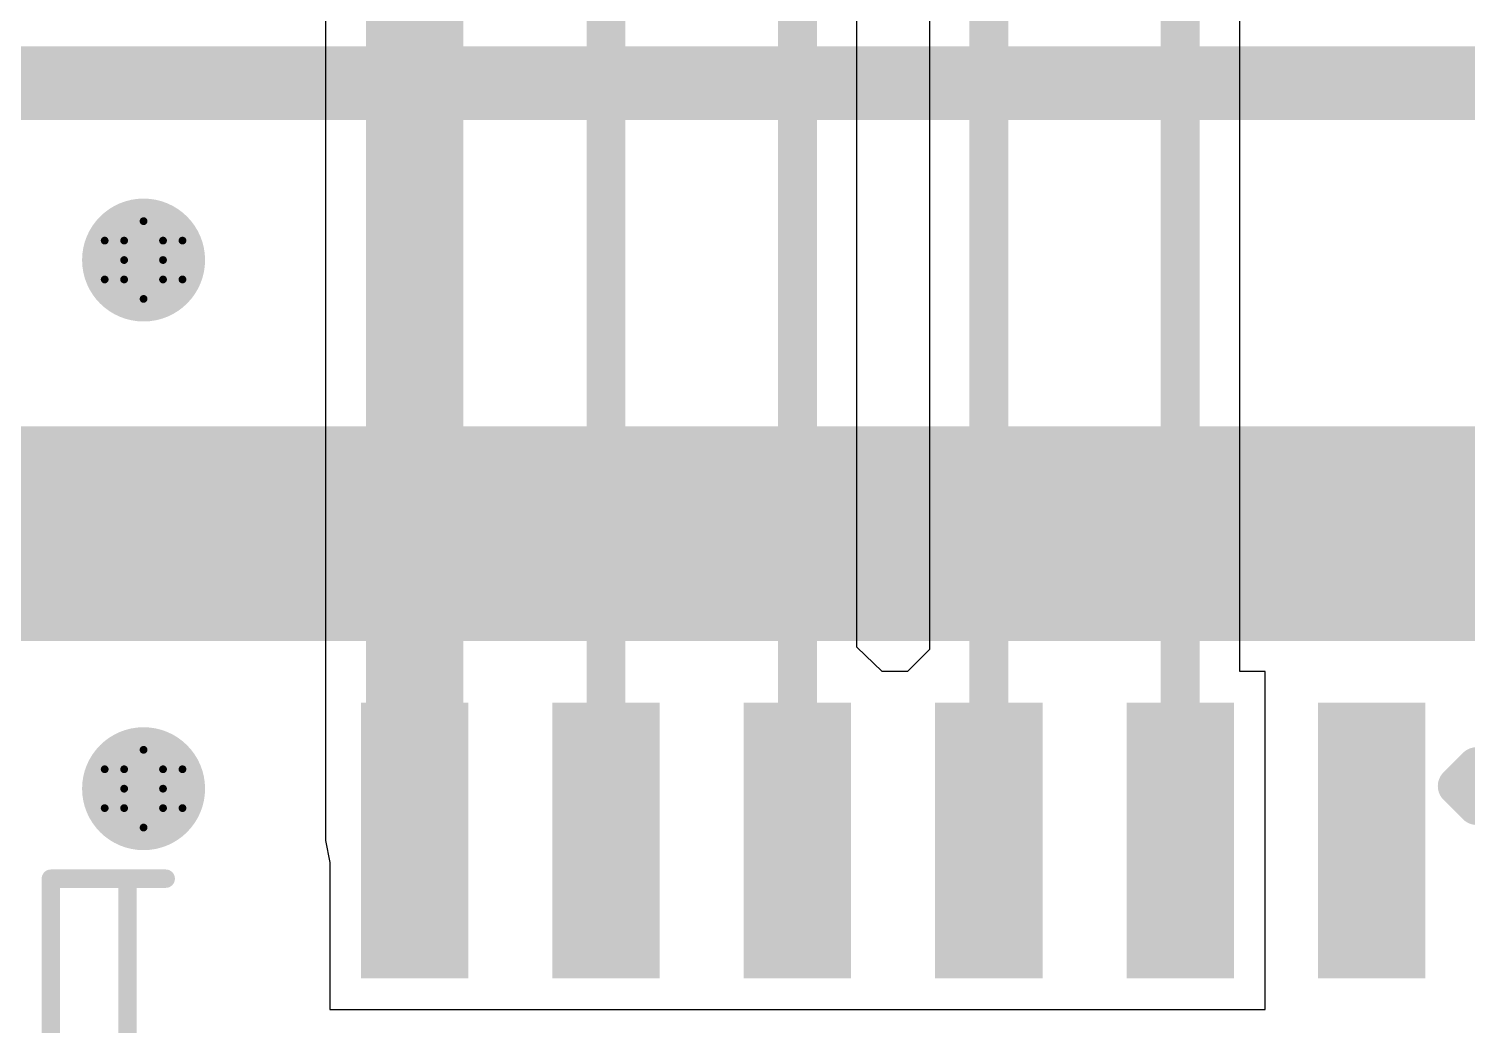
# Model space of a CAD drawing. Header units: inches. Extents: x -3 to 177, y -3 to 61.
# Drawn here: x 4.36 to 13.75, y 1.25 to 7.76 of the extents above; entities that cross this region are included whole.
import ezdxf

# ---------------------------------------------------------------- set-up
doc = ezdxf.new("R2010")
doc.units = ezdxf.units.IN
for name, color, linetype in [('Bottom Layer', 5, 'Continuous'), ('Bottom Overlay', 54, 'Continuous'), ('Bottom Paste', 16, 'Continuous'), ('Bottom Solder', 6, 'Continuous'), ('Drill Drawing', 1, 'Continuous'), ('Top Layer', 1, 'Continuous'), ('Top Solder', 216, 'Continuous'), ('Via Holes', 16, 'Continuous')]:
    doc.layers.add(name, color=color, linetype=linetype)

# ---------------------------------------------------------------- blocks, each defined once
blk = doc.blocks.new('SM06B_GHS_TB_LF__SN__B_10')
at = {"layer": 'Bottom Layer'}
for points in [[(-3.4254694, -0.8994266999999999), (-2.8254706, -0.8994266999999999), (-2.8254706, -2.5994233), (-3.4254694, -2.5994233)], [(-2.1755354, -0.8994266999999999), (-1.5755366, -0.8994266999999999), (-1.5755366, -2.5994233), (-2.1755354, -2.5994233)], [(-0.9253473999999999, -0.8994266999999999), (-0.3253486, -0.8994266999999999), (-0.3253486, -2.5994233), (-0.9253473999999999, -2.5994233)], [(0.3245866, -0.8994266999999999), (0.9245854, -0.8994266999999999), (0.9245854, -2.5994233), (0.3245866, -2.5994233)], [(1.5745206, -0.8994266999999999), (2.1745194, -0.8994266999999999), (2.1745194, -2.5994233), (1.5745206, -2.5994233)], [(2.8244546, -0.8994266999999999), (3.4244534, -0.8994266999999999), (3.4244534, -2.5994233), (2.8244546, -2.5994233)]]:
    blk.add_hatch(color=5, dxfattribs=at).paths.add_polyline_path(points)
at = {"layer": 'Bottom Paste'}
for points in [[(-3.4254694, -0.8994266999999999), (-2.8254706, -0.8994266999999999), (-2.8254706, -2.5994233), (-3.4254694, -2.5994233)], [(-2.1755354, -0.8994266999999999), (-1.5755366, -0.8994266999999999), (-1.5755366, -2.5994233), (-2.1755354, -2.5994233)], [(-0.9253473999999999, -0.8994266999999999), (-0.3253486, -0.8994266999999999), (-0.3253486, -2.5994233), (-0.9253473999999999, -2.5994233)], [(0.3245866, -0.8994266999999999), (0.9245854, -0.8994266999999999), (0.9245854, -2.5994233), (0.3245866, -2.5994233)], [(1.5745206, -0.8994266999999999), (2.1745194, -0.8994266999999999), (2.1745194, -2.5994233), (1.5745206, -2.5994233)], [(2.8244546, -0.8994266999999999), (3.4244534, -0.8994266999999999), (3.4244534, -2.5994233), (2.8244546, -2.5994233)]]:
    blk.add_hatch(color=16, dxfattribs=at).paths.add_polyline_path(points)
at = {"layer": 'Bottom Solder'}
for points in [[(-3.4762694, -0.8486267000000001), (-2.7746706, -0.8486267000000001), (-2.7746706, -2.6502233), (-3.4762694, -2.6502233)], [(-2.2263354, -0.8486267000000001), (-1.5247366, -0.8486267000000001), (-1.5247366, -2.6502233), (-2.2263354, -2.6502233)], [(-0.9761473999999999, -0.8486267000000001), (-0.2745486, -0.8486267000000001), (-0.2745486, -2.6502233), (-0.9761473999999999, -2.6502233)], [(0.2737866, -0.8486267000000001), (0.9753853999999998, -0.8486267000000001), (0.9753853999999998, -2.6502233), (0.2737866, -2.6502233)], [(1.5237206, -0.8486267000000001), (2.2253194, -0.8486267000000001), (2.2253194, -2.6502233), (1.5237206, -2.6502233)], [(2.7736546, -0.8486267000000001), (3.4752534, -0.8486267000000001), (3.4752534, -2.6502233), (2.7736546, -2.6502233)]]:
    blk.add_hatch(color=6, dxfattribs=at).paths.add_polyline_path(points)
at = {"layer": 'Bottom Overlay'}
for points in [[(5.4999636, 0.2500122, 0.1199896, 0.1199896, 0), (5.4999636, -1.499997, 0.1199896, 0.1199896, 0)], [(4.999964599999999, -0.2499868, 0.1199896, 0.1199896, 0), (4.999964599999999, -1.499997, 0.1199896, 0.1199896, 0)], [(5.4999636, -1.499997, 0.1199896, 0.1199896, 0), (4.7499524, -1.499997, 0.1199896, 0.1199896, 0)], [(-3.811269999999999, -1.978025, 0.254, 0.254, 0), (-3.811269999999999, -2.232025, 0.254, 0.254, 0)], [(-3.68427, -2.105025, 0.254, 0.254, 0), (-3.811269999999999, -1.978025, 0.254, 0.254, 0)], [(-3.68427, -2.105025, 0.254, 0.254, 0), (-3.811269999999999, -2.232025, 0.254, 0.254, 0)]]:
    blk.add_lwpolyline(points, format="xyseb", dxfattribs=at)
for points in [[(4.719955, -1.499997, 0.05999479999999999, 0.05999479999999999, 1), (4.7799498, -1.499997, 0.05999479999999999, 0.05999479999999999, 1)], [(4.9699672, -1.499997, 0.05999479999999999, 0.05999479999999999, 1), (5.029962, -1.499997, 0.05999479999999999, 0.05999479999999999, 1)], [(5.469966199999999, -1.499997, 0.05999479999999999, 0.05999479999999999, 1), (5.529960999999999, -1.499997, 0.05999479999999999, 0.05999479999999999, 1)], [(5.469966199999999, -1.499997, 0.05999479999999999, 0.05999479999999999, 1), (5.529960999999999, -1.499997, 0.05999479999999999, 0.05999479999999999, 1)], [(-3.874769999999999, -1.978025, 0.127, 0.127, 1), (-3.74777, -1.978025, 0.127, 0.127, 1)], [(-3.874769999999999, -1.978025, 0.127, 0.127, 1), (-3.74777, -1.978025, 0.127, 0.127, 1)], [(-3.74777, -2.105025, 0.127, 0.127, 1), (-3.62077, -2.105025, 0.127, 0.127, 1)], [(-3.74777, -2.105025, 0.127, 0.127, 1), (-3.62077, -2.105025, 0.127, 0.127, 1)], [(-3.874769999999999, -2.232025, 0.127, 0.127, 1), (-3.74777, -2.232025, 0.127, 0.127, 1)], [(-3.874769999999999, -2.232025, 0.127, 0.127, 1), (-3.74777, -2.232025, 0.127, 0.127, 1)]]:
    blk.add_lwpolyline(points, format="xyseb", close=True, dxfattribs=at)

msp = doc.modelspace()

# ---------------------------------------------------------------- hatches: boundary and pattern name
at = {"layer": 'Bottom Layer'}
h = msp.add_hatch(color=5, dxfattribs=at)
edge = h.paths.add_edge_path()
edge.add_arc((5.1054, 6.248399999999999), 0.2999994, 0, 360)
h = msp.add_hatch(color=5, dxfattribs=at)
edge = h.paths.add_edge_path()
edge.add_arc((5.1054, 2.794), 0.2999994, 0, 360)
at = {"layer": 'Bottom Solder'}
h = msp.add_hatch(color=6, dxfattribs=at)
edge = h.paths.add_edge_path()
edge.add_arc((5.1054, 6.248399999999999), 0.4015993999999999, 0, 360)
h = msp.add_hatch(color=6, dxfattribs=at)
edge = h.paths.add_edge_path()
edge.add_arc((5.1054, 2.794), 0.4015993999999999, 0, 360)
at = {"layer": 'Top Layer'}
h = msp.add_hatch(color=1, dxfattribs=at)
edge = h.paths.add_edge_path()
edge.add_arc((5.1054, 6.248399999999999), 0.2999994, 0, 360)
h = msp.add_hatch(color=1, dxfattribs=at)
edge = h.paths.add_edge_path()
edge.add_arc((5.1054, 2.794), 0.2999994, 0, 360)
at = {"layer": 'Top Solder'}
for points in [[(0.8128, 7.162799999999999), (19.0246, 7.162799999999999), (19.0246, 7.6454), (0.8128, 7.6454)], [(0.8128, 3.759199999999999), (19.0246, 3.759199999999999), (19.0246, 5.16179816), (0.8128, 5.16179816)]]:
    msp.add_hatch(color=216, dxfattribs=at).paths.add_polyline_path(points)
h = msp.add_hatch(color=216, dxfattribs=at)
edge = h.paths.add_edge_path()
edge.add_arc((5.1054, 6.248399999999999), 0.4015993999999999, 0, 360)
h = msp.add_hatch(color=216, dxfattribs=at)
edge = h.paths.add_edge_path()
edge.add_arc((5.1054, 2.794), 0.4015993999999999, 0, 360)
at = {"layer": 'Via Holes'}
h = msp.add_hatch(color=7, dxfattribs=at)
edge = h.paths.add_edge_path()
edge.add_arc((5.1054, 6.248399999999999), 0.1499997, 0, 360)
h = msp.add_hatch(color=7, dxfattribs=at)
edge = h.paths.add_edge_path()
edge.add_arc((5.1054, 2.794), 0.1499997, 0, 360)

# ---------------------------------------------------------------- linework, layer by layer
at = {"layer": 'Bottom Layer'}
for p, q in [((6.29276872, 11.88316902), (6.29276872, 2.45542562)), ((9.763798099999999, 3.71943376), (9.763798099999999, 11.56238226)), ((10.23680198, 8.612718359999999), (10.23680198, 3.70310918)), ((12.26368896, 3.55942392), (12.26368896, 8.613218739999999)), ((9.92933498, 3.55942646), (9.763798099999999, 3.71943376)), ((10.23680198, 3.70310918), (10.09311672, 3.55942392)), ((10.09311672, 3.55942392), (9.92933498, 3.55942646)), ((12.42945444, 3.55942392), (12.26368896, 3.55942392)), ((12.42945444, 1.35142732), (12.42945444, 3.55942392)), ((6.29276872, 2.45542562), (6.32146564, 2.3111587)), ((6.32146564, 2.3111587), (6.32146564, 1.35142732)), ((6.32146564, 1.35142732), (7.368197100000001, 1.35142732)), ((7.368197100000001, 1.35142732), (7.571399639999999, 1.35142478)), ((7.571399639999999, 1.35142478), (7.63266698, 1.35142732)), ((7.63266698, 1.35142732), (8.67939336, 1.35142732)), ((8.67939336, 1.35142732), (8.67939336, 1.35142224)), ((8.67939336, 1.35142224), (8.82133872, 1.35142224)), ((8.82133872, 1.35142224), (8.82133872, 1.35142732)), ((8.82133872, 1.35142732), (9.868065099999999, 1.35142732)), ((9.868065099999999, 1.35142732), (10.07126764, 1.35142478)), ((10.07126764, 1.35142478), (10.13253498, 1.35142732)), ((10.13253498, 1.35142732), (11.1182531, 1.35142732)), ((11.1182531, 1.35142732), (11.32145564, 1.35142478)), ((11.32145564, 1.35142478), (11.38246898, 1.35142732)), ((11.38246898, 1.35142732), (12.42945444, 1.35142732))]:
    msp.add_line(p, q, dxfattribs=at)
for points in [[(6.875465039999999, 2.45542562, 0.635, 0.635, 0), (6.875465039999999, 12.12452998, 0.635, 0.635, 0)], [(8.12539904, 2.45542562, 0.254, 0.254, 0), (8.12539904, 12.14118984, 0.254, 0.254, 0)], [(9.37533304, 2.45542562, 0.254, 0.254, 0), (9.37533304, 11.72328872, 0.254, 0.254, 0)], [(10.62526704, 2.45542562, 0.254, 0.254, 0), (10.62526704, 9.007726459999999, 0.254, 0.254, 0)], [(11.8752239, 2.45565676, 0.254, 0.254, 0), (11.8752239, 9.00776964, 0.254, 0.254, 0)], [(11.8752239, 2.45565676, 0.254, 0.254, 0), (11.87545504, 2.45542562, 0.254, 0.254, 0)]]:
    msp.add_lwpolyline(points, format="xyseb", dxfattribs=at)
for points in [[(6.71671504, 2.45542562, 0.3175, 0.3175, 1), (7.034215039999999, 2.45542562, 0.3175, 0.3175, 1)], [(8.06189904, 2.45542562, 0.127, 0.127, 1), (8.188899039999999, 2.45542562, 0.127, 0.127, 1)], [(9.31183304, 2.45542562, 0.127, 0.127, 1), (9.438833039999999, 2.45542562, 0.127, 0.127, 1)], [(10.56176704, 2.45542562, 0.127, 0.127, 1), (10.68876704, 2.45542562, 0.127, 0.127, 1)], [(11.8117239, 2.45565676, 0.127, 0.127, 1), (11.9387239, 2.45565676, 0.127, 0.127, 1)], [(11.8117239, 2.45565676, 0.127, 0.127, 1), (11.9387239, 2.45565676, 0.127, 0.127, 1)], [(11.81195504, 2.45542562, 0.127, 0.127, 1), (11.93895504, 2.45542562, 0.127, 0.127, 1)]]:
    msp.add_lwpolyline(points, format="xyseb", close=True, dxfattribs=at)
at = {"layer": 'Drill Drawing'}
for points in [[(4.9784, 6.3754, 0.0508, 0.0508, 0), (5.1054, 6.5024, 0.0508, 0.0508, 0)], [(5.1054, 6.5024, 0.0508, 0.0508, 0), (5.232399999999999, 6.3754, 0.0508, 0.0508, 0)], [(4.8514, 6.3754, 0.0508, 0.0508, 0), (4.9784, 6.248399999999999, 0.0508, 0.0508, 0)], [(4.8514, 6.3754, 0.0508, 0.0508, 0), (4.9784, 6.3754, 0.0508, 0.0508, 0)], [(5.232399999999999, 6.3754, 0.0508, 0.0508, 0), (5.3594, 6.3754, 0.0508, 0.0508, 0)], [(5.232399999999999, 6.248399999999999, 0.0508, 0.0508, 0), (5.3594, 6.3754, 0.0508, 0.0508, 0)], [(4.8514, 6.1214, 0.0508, 0.0508, 0), (4.9784, 6.248399999999999, 0.0508, 0.0508, 0)], [(5.232399999999999, 6.248399999999999, 0.0508, 0.0508, 0), (5.3594, 6.1214, 0.0508, 0.0508, 0)], [(4.8514, 6.1214, 0.0508, 0.0508, 0), (4.9784, 6.1214, 0.0508, 0.0508, 0)], [(4.9784, 6.1214, 0.0508, 0.0508, 0), (5.1054, 5.9944, 0.0508, 0.0508, 0)], [(5.1054, 5.9944, 0.0508, 0.0508, 0), (5.232399999999999, 6.1214, 0.0508, 0.0508, 0)], [(5.232399999999999, 6.1214, 0.0508, 0.0508, 0), (5.3594, 6.1214, 0.0508, 0.0508, 0)], [(4.9784, 2.921, 0.0508, 0.0508, 0), (5.1054, 3.048, 0.0508, 0.0508, 0)], [(5.1054, 3.048, 0.0508, 0.0508, 0), (5.232399999999999, 2.921, 0.0508, 0.0508, 0)], [(4.8514, 2.921, 0.0508, 0.0508, 0), (4.9784, 2.794, 0.0508, 0.0508, 0)], [(4.8514, 2.921, 0.0508, 0.0508, 0), (4.9784, 2.921, 0.0508, 0.0508, 0)], [(5.232399999999999, 2.921, 0.0508, 0.0508, 0), (5.3594, 2.921, 0.0508, 0.0508, 0)], [(5.232399999999999, 2.794, 0.0508, 0.0508, 0), (5.3594, 2.921, 0.0508, 0.0508, 0)], [(4.8514, 2.667, 0.0508, 0.0508, 0), (4.9784, 2.794, 0.0508, 0.0508, 0)], [(5.232399999999999, 2.794, 0.0508, 0.0508, 0), (5.3594, 2.667, 0.0508, 0.0508, 0)], [(4.8514, 2.667, 0.0508, 0.0508, 0), (4.9784, 2.667, 0.0508, 0.0508, 0)], [(4.9784, 2.667, 0.0508, 0.0508, 0), (5.1054, 2.54, 0.0508, 0.0508, 0)], [(5.1054, 2.54, 0.0508, 0.0508, 0), (5.232399999999999, 2.667, 0.0508, 0.0508, 0)], [(5.232399999999999, 2.667, 0.0508, 0.0508, 0), (5.3594, 2.667, 0.0508, 0.0508, 0)]]:
    msp.add_lwpolyline(points, format="xyseb", dxfattribs=at)
for points in [[(5.0927, 6.5024, 0.0254, 0.0254, 1), (5.1181, 6.5024, 0.0254, 0.0254, 1)], [(5.0927, 6.5024, 0.0254, 0.0254, 1), (5.1181, 6.5024, 0.0254, 0.0254, 1)], [(4.8387, 6.3754, 0.0254, 0.0254, 1), (4.8641, 6.3754, 0.0254, 0.0254, 1)], [(4.8387, 6.3754, 0.0254, 0.0254, 1), (4.8641, 6.3754, 0.0254, 0.0254, 1)], [(4.9657, 6.3754, 0.0254, 0.0254, 1), (4.9911, 6.3754, 0.0254, 0.0254, 1)], [(4.9657, 6.3754, 0.0254, 0.0254, 1), (4.9911, 6.3754, 0.0254, 0.0254, 1)], [(5.2197, 6.3754, 0.0254, 0.0254, 1), (5.2451, 6.3754, 0.0254, 0.0254, 1)], [(5.2197, 6.3754, 0.0254, 0.0254, 1), (5.2451, 6.3754, 0.0254, 0.0254, 1)], [(5.346699999999999, 6.3754, 0.0254, 0.0254, 1), (5.3721, 6.3754, 0.0254, 0.0254, 1)], [(5.346699999999999, 6.3754, 0.0254, 0.0254, 1), (5.3721, 6.3754, 0.0254, 0.0254, 1)], [(4.9657, 6.248399999999999, 0.0254, 0.0254, 1), (4.9911, 6.248399999999999, 0.0254, 0.0254, 1)], [(4.9657, 6.248399999999999, 0.0254, 0.0254, 1), (4.9911, 6.248399999999999, 0.0254, 0.0254, 1)], [(5.2197, 6.248399999999999, 0.0254, 0.0254, 1), (5.2451, 6.248399999999999, 0.0254, 0.0254, 1)], [(5.2197, 6.248399999999999, 0.0254, 0.0254, 1), (5.2451, 6.248399999999999, 0.0254, 0.0254, 1)], [(4.8387, 6.1214, 0.0254, 0.0254, 1), (4.8641, 6.1214, 0.0254, 0.0254, 1)], [(4.8387, 6.1214, 0.0254, 0.0254, 1), (4.8641, 6.1214, 0.0254, 0.0254, 1)], [(4.9657, 6.1214, 0.0254, 0.0254, 1), (4.9911, 6.1214, 0.0254, 0.0254, 1)], [(4.9657, 6.1214, 0.0254, 0.0254, 1), (4.9911, 6.1214, 0.0254, 0.0254, 1)], [(5.2197, 6.1214, 0.0254, 0.0254, 1), (5.2451, 6.1214, 0.0254, 0.0254, 1)], [(5.2197, 6.1214, 0.0254, 0.0254, 1), (5.2451, 6.1214, 0.0254, 0.0254, 1)], [(5.346699999999999, 6.1214, 0.0254, 0.0254, 1), (5.3721, 6.1214, 0.0254, 0.0254, 1)], [(5.346699999999999, 6.1214, 0.0254, 0.0254, 1), (5.3721, 6.1214, 0.0254, 0.0254, 1)], [(5.0927, 5.9944, 0.0254, 0.0254, 1), (5.1181, 5.9944, 0.0254, 0.0254, 1)], [(5.0927, 5.9944, 0.0254, 0.0254, 1), (5.1181, 5.9944, 0.0254, 0.0254, 1)], [(5.0927, 3.048, 0.0254, 0.0254, 1), (5.1181, 3.048, 0.0254, 0.0254, 1)], [(5.0927, 3.048, 0.0254, 0.0254, 1), (5.1181, 3.048, 0.0254, 0.0254, 1)], [(4.8387, 2.921, 0.0254, 0.0254, 1), (4.8641, 2.921, 0.0254, 0.0254, 1)], [(4.8387, 2.921, 0.0254, 0.0254, 1), (4.8641, 2.921, 0.0254, 0.0254, 1)], [(4.9657, 2.921, 0.0254, 0.0254, 1), (4.9911, 2.921, 0.0254, 0.0254, 1)], [(4.9657, 2.921, 0.0254, 0.0254, 1), (4.9911, 2.921, 0.0254, 0.0254, 1)], [(5.2197, 2.921, 0.0254, 0.0254, 1), (5.2451, 2.921, 0.0254, 0.0254, 1)], [(5.2197, 2.921, 0.0254, 0.0254, 1), (5.2451, 2.921, 0.0254, 0.0254, 1)], [(5.346699999999999, 2.921, 0.0254, 0.0254, 1), (5.3721, 2.921, 0.0254, 0.0254, 1)], [(5.346699999999999, 2.921, 0.0254, 0.0254, 1), (5.3721, 2.921, 0.0254, 0.0254, 1)], [(4.9657, 2.794, 0.0254, 0.0254, 1), (4.9911, 2.794, 0.0254, 0.0254, 1)], [(4.9657, 2.794, 0.0254, 0.0254, 1), (4.9911, 2.794, 0.0254, 0.0254, 1)], [(5.2197, 2.794, 0.0254, 0.0254, 1), (5.2451, 2.794, 0.0254, 0.0254, 1)], [(5.2197, 2.794, 0.0254, 0.0254, 1), (5.2451, 2.794, 0.0254, 0.0254, 1)], [(4.8387, 2.667, 0.0254, 0.0254, 1), (4.8641, 2.667, 0.0254, 0.0254, 1)], [(4.8387, 2.667, 0.0254, 0.0254, 1), (4.8641, 2.667, 0.0254, 0.0254, 1)], [(4.9657, 2.667, 0.0254, 0.0254, 1), (4.9911, 2.667, 0.0254, 0.0254, 1)], [(4.9657, 2.667, 0.0254, 0.0254, 1), (4.9911, 2.667, 0.0254, 0.0254, 1)], [(5.2197, 2.667, 0.0254, 0.0254, 1), (5.2451, 2.667, 0.0254, 0.0254, 1)], [(5.2197, 2.667, 0.0254, 0.0254, 1), (5.2451, 2.667, 0.0254, 0.0254, 1)], [(5.346699999999999, 2.667, 0.0254, 0.0254, 1), (5.3721, 2.667, 0.0254, 0.0254, 1)], [(5.346699999999999, 2.667, 0.0254, 0.0254, 1), (5.3721, 2.667, 0.0254, 0.0254, 1)], [(5.0927, 2.54, 0.0254, 0.0254, 1), (5.1181, 2.54, 0.0254, 0.0254, 1)], [(5.0927, 2.54, 0.0254, 0.0254, 1), (5.1181, 2.54, 0.0254, 0.0254, 1)]]:
    msp.add_lwpolyline(points, format="xyseb", close=True, dxfattribs=at)

# ---------------------------------------------------------------- block references
at = {"rotation": 180}
msp.add_blockref('SM06B_GHS_TB_LF__SN__B_10', (9.999919039999998, 0.70600062), dxfattribs=at)

doc.saveas('drawing.dxf')
